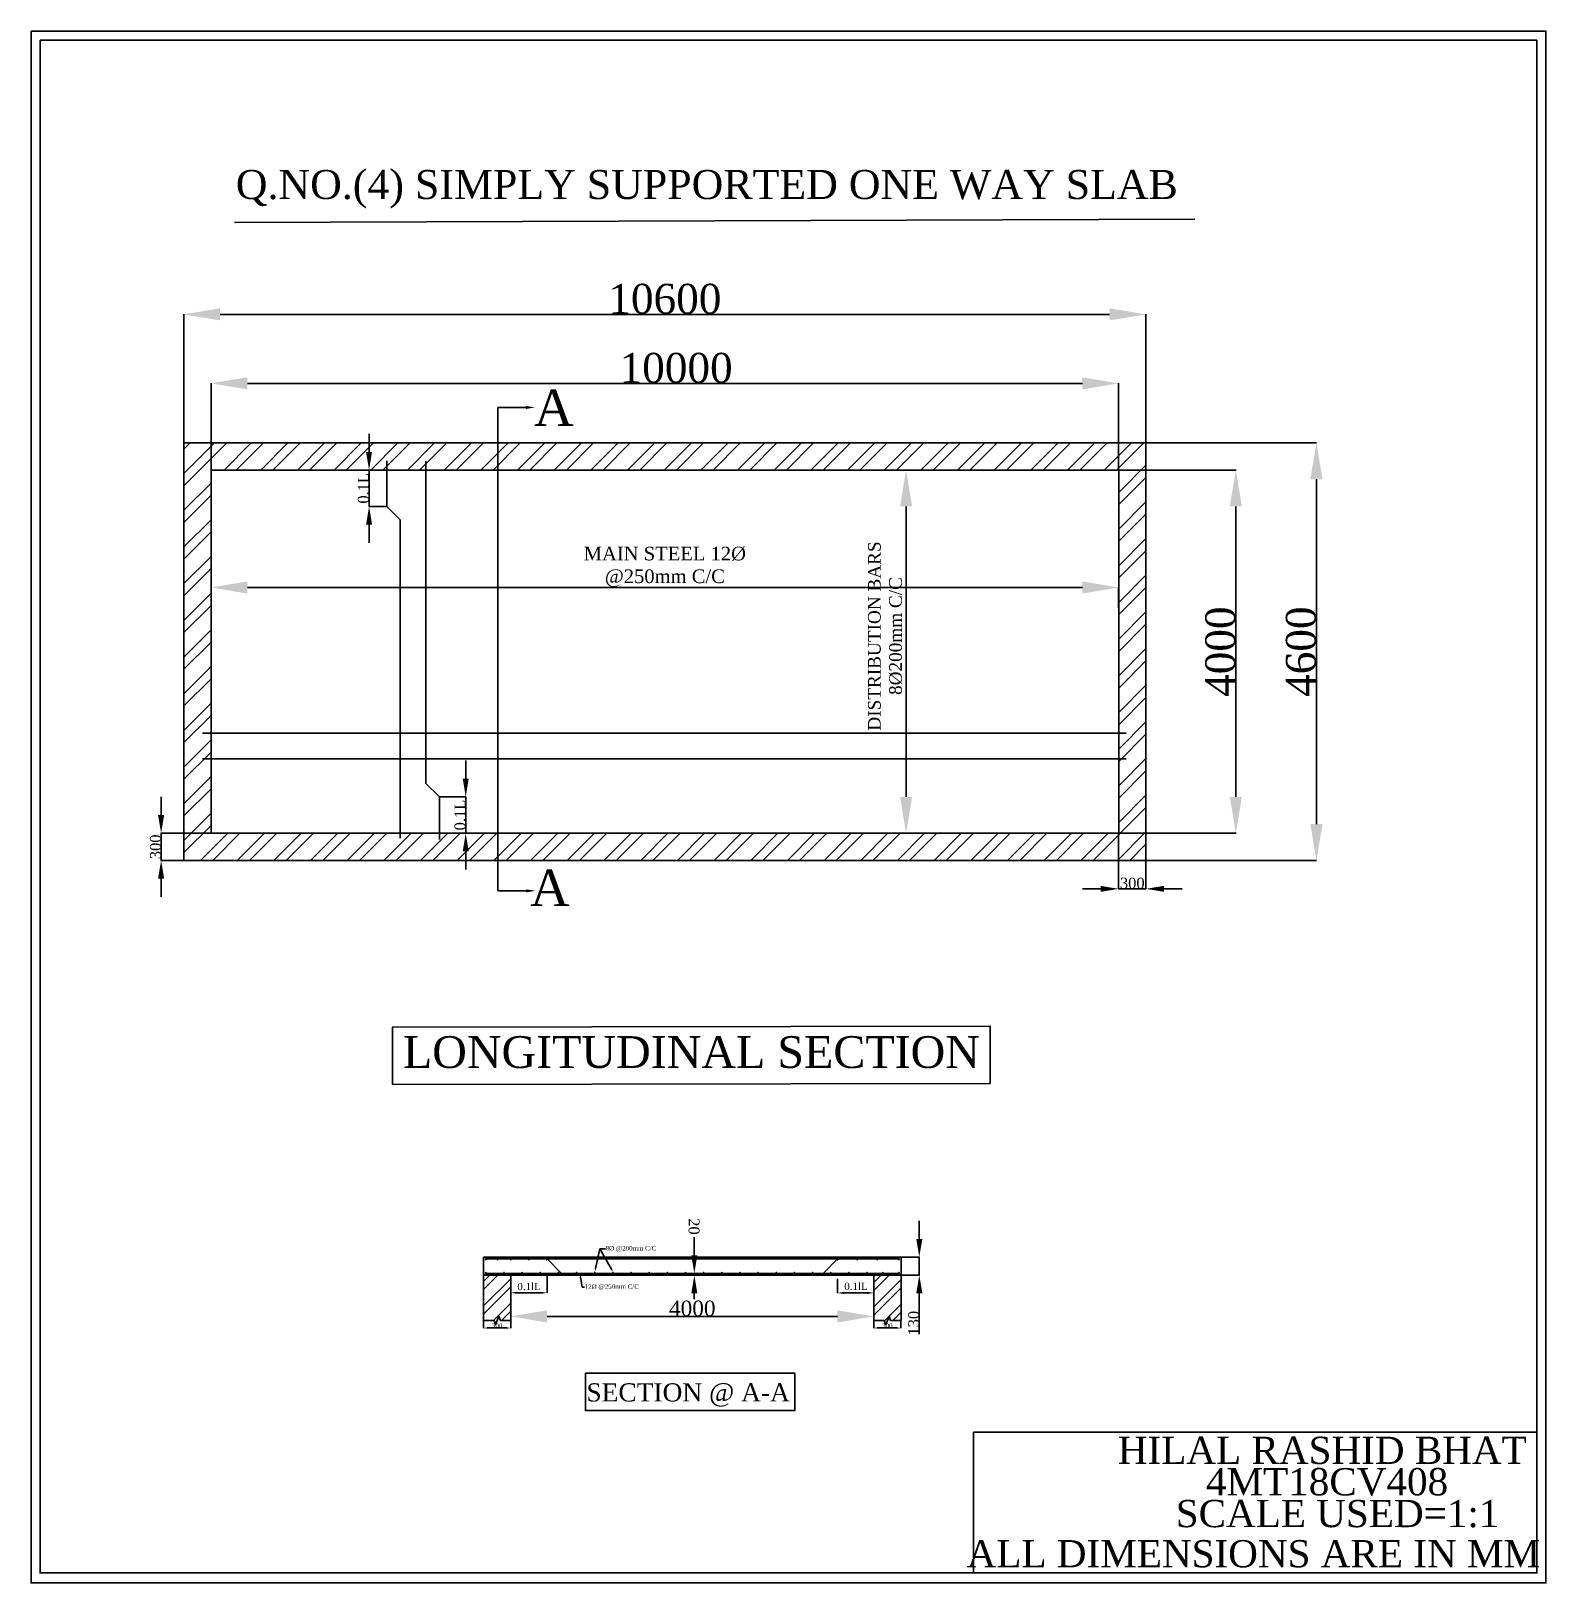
# Model space of a CAD drawing. Header units: millimetres. Extents: x -167548 to -150857, y 29627 to 46724.
import ezdxf
from ezdxf import colors
from ezdxf.entities.mleader import LeaderData, LeaderLine
from ezdxf.math import Vec2, Vec3

# ---------------------------------------------------------------- set-up
doc = ezdxf.new("R2010")
doc.units = ezdxf.units.MM
doc.styles.get("Standard").update_dxf_attribs({"font": 'times.ttf'})
doc.dimstyles.new('ISO-25', dxfattribs={"dimtxt": 2.5, "dimasz": 2.5, "dimexe": 1.25, "dimexo": 0.625, "dimtad": 1, "dimdec": 0, "dimtxsty": 'Standard', "dimcen": 2.5, "dimaunit": 1, "dimadec": 0, "dimazin": 0, "dimtfac": 1, "dimtdec": 0, "dimtmove": 0, "dimatfit": 3, "dimfxl": 1, "dimarcsym": 0})

# ---------------------------------------------------------------- blocks, each defined once
blk = doc.blocks.new('*D2')
at = {"color": 0, "lineweight": -2, "transparency": 16777216}
for p, q in [((-165565, 41888), (-165565, 42844)), ((-165165, 42843), (-155965, 42843)), ((-155565, 41888), (-155565, 42844))]:
    blk.add_line(p, q, dxfattribs=at)
at = {"color": 0, "transparency": 16777216}
for points in [[(-165165, 42910), (-165165, 42776), (-165565, 42843)], [(-155965, 42910), (-155965, 42776), (-155565, 42843)]]:
    blk.add_solid(points, dxfattribs=at)
at = {"layer": 'Defpoints', "color": 0, "transparency": 16777216}
for p in [(-155565, 42843), (-165565, 41887), (-155565, 41887)]:
    blk.add_point(p, dxfattribs=at)
at = {"color": 0, "transparency": 16777216, "insert": (-160441, 43011), "char_height": 330, "attachment_point": 5}
blk.add_mtext('10000', dxfattribs=at)
blk = doc.blocks.new('*D3')
at = {"color": 0, "lineweight": -2, "transparency": 16777216}
for p, q in [((-155564, 41887), (-154272, 41887)), ((-154274, 41487), (-154274, 38287)), ((-155564, 37887), (-154272, 37887))]:
    blk.add_line(p, q, dxfattribs=at)
at = {"color": 0, "transparency": 16777216}
for points in [[(-154340, 41487), (-154207, 41487), (-154274, 41887)], [(-154340, 38287), (-154207, 38287), (-154274, 37887)]]:
    blk.add_solid(points, dxfattribs=at)
at = {"layer": 'Defpoints', "color": 0, "transparency": 16777216}
for p in [(-155565, 41887), (-155565, 37887), (-154274, 37887)]:
    blk.add_point(p, dxfattribs=at)
at = {"color": 0, "transparency": 16777216, "insert": (-154443, 39887), "char_height": 330, "attachment_point": 5, "rotation": 90}
blk.add_mtext('4000', dxfattribs=at)
blk = doc.blocks.new('*D4')
at = {"color": 0, "lineweight": -2, "transparency": 16777216}
for p, q in [((-162759, 38487), (-162759, 38687)), ((-163048, 38287), (-162758, 38287)), ((-162759, 38287), (-162759, 37887)), ((-163048, 37887), (-162758, 37887)), ((-162759, 37687), (-162759, 37487))]:
    blk.add_line(p, q, dxfattribs=at)
at = {"color": 0, "transparency": 16777216}
for points in [[(-162792, 38487), (-162726, 38487), (-162759, 38287)], [(-162792, 37687), (-162726, 37687), (-162759, 37887)]]:
    blk.add_solid(points, dxfattribs=at)
at = {"layer": 'Defpoints', "color": 0, "transparency": 16777216}
for p in [(-163049, 38287), (-163049, 37887), (-162759, 37887)]:
    blk.add_point(p, dxfattribs=at)
at = {"color": 0, "transparency": 16777216, "insert": (-162821, 38087), "char_height": 120, "width": 11.4, "attachment_point": 5, "rotation": 90}
blk.add_mtext('0.1L', dxfattribs=at)
blk = doc.blocks.new('*D5')
at = {"color": 0, "lineweight": -2, "transparency": 16777216}
for p, q in [((-163824, 42087), (-163824, 42287)), ((-163628, 41887), (-163825, 41887)), ((-163824, 41887), (-163824, 41487)), ((-163628, 41487), (-163825, 41487)), ((-163824, 41287), (-163824, 41087))]:
    blk.add_line(p, q, dxfattribs=at)
at = {"color": 0, "transparency": 16777216}
for points in [[(-163857, 42087), (-163791, 42087), (-163824, 41887)], [(-163857, 41287), (-163791, 41287), (-163824, 41487)]]:
    blk.add_solid(points, dxfattribs=at)
at = {"layer": 'Defpoints', "color": 0, "transparency": 16777216}
for p in [(-163628, 41887), (-163824, 41487), (-163628, 41487)]:
    blk.add_point(p, dxfattribs=at)
at = {"color": 0, "transparency": 16777216, "insert": (-163886, 41687), "char_height": 120, "width": 11.4, "attachment_point": 5, "rotation": 90}
blk.add_mtext('0.1L', dxfattribs=at)
blk = doc.blocks.new('*D6')
at = {"color": 0, "lineweight": -2, "transparency": 16777216}
for p, q in [((-165865, 42188), (-165865, 43604)), ((-165465, 43603), (-155665, 43603)), ((-155265, 42188), (-155265, 43604))]:
    blk.add_line(p, q, dxfattribs=at)
at = {"color": 0, "transparency": 16777216}
for points in [[(-165465, 43670), (-165465, 43537), (-165865, 43603)], [(-155665, 43670), (-155665, 43537), (-155265, 43603)]]:
    blk.add_solid(points, dxfattribs=at)
at = {"layer": 'Defpoints', "color": 0, "transparency": 16777216}
for p in [(-155265, 43603), (-165865, 42187), (-155265, 42187)]:
    blk.add_point(p, dxfattribs=at)
at = {"color": 0, "transparency": 16777216, "insert": (-160565, 43772), "char_height": 330, "attachment_point": 5}
blk.add_mtext('10600', dxfattribs=at)
blk = doc.blocks.new('*D7')
at = {"color": 0, "lineweight": -2, "transparency": 16777216}
for p, q in [((-155264, 42187), (-153385, 42187)), ((-153386, 41787), (-153386, 37987)), ((-155264, 37587), (-153385, 37587))]:
    blk.add_line(p, q, dxfattribs=at)
at = {"color": 0, "transparency": 16777216}
for points in [[(-153453, 41787), (-153319, 41787), (-153386, 42187)], [(-153453, 37987), (-153319, 37987), (-153386, 37587)]]:
    blk.add_solid(points, dxfattribs=at)
at = {"layer": 'Defpoints', "color": 0, "transparency": 16777216}
for p in [(-155265, 42187), (-155265, 37587), (-153386, 37587)]:
    blk.add_point(p, dxfattribs=at)
at = {"color": 0, "transparency": 16777216, "insert": (-153555, 39887), "char_height": 330, "attachment_point": 5, "rotation": 90}
blk.add_mtext('4600', dxfattribs=at)
blk = doc.blocks.new('*D9')
at = {"color": 0, "lineweight": -2, "transparency": 16777216}
for p, q in [((-166115, 38087), (-166115, 38287)), ((-165565, 37887), (-166117, 37887)), ((-166115, 37887), (-166115, 37587)), ((-165865, 37587), (-166117, 37587)), ((-166115, 37387), (-166115, 37187))]:
    blk.add_line(p, q, dxfattribs=at)
at = {"color": 0, "transparency": 16777216}
for points in [[(-166149, 38087), (-166082, 38087), (-166115, 37887)], [(-166149, 37387), (-166082, 37387), (-166115, 37587)]]:
    blk.add_solid(points, dxfattribs=at)
at = {"layer": 'Defpoints', "color": 0, "transparency": 16777216}
for p in [(-165565, 37887), (-166115, 37587), (-165865, 37587)]:
    blk.add_point(p, dxfattribs=at)
at = {"color": 0, "transparency": 16777216, "insert": (-166177, 37737), "char_height": 120, "attachment_point": 5, "rotation": 90}
blk.add_mtext('300', dxfattribs=at)
blk = doc.blocks.new('*D10')
at = {"color": 0, "lineweight": -2, "transparency": 16777216}
for p, q in [((-155565, 37887), (-155565, 37273)), ((-155265, 37587), (-155265, 37273)), ((-155765, 37274), (-155965, 37274)), ((-155565, 37274), (-155265, 37274)), ((-155065, 37274), (-154865, 37274))]:
    blk.add_line(p, q, dxfattribs=at)
at = {"color": 0, "transparency": 16777216}
for points in [[(-155765, 37307), (-155765, 37241), (-155565, 37274)], [(-155065, 37307), (-155065, 37241), (-155265, 37274)]]:
    blk.add_solid(points, dxfattribs=at)
at = {"layer": 'Defpoints', "color": 0, "transparency": 16777216}
for p in [(-155565, 37887), (-155265, 37587), (-155265, 37274)]:
    blk.add_point(p, dxfattribs=at)
at = {"color": 0, "transparency": 16777216, "insert": (-155415, 37336), "char_height": 120, "attachment_point": 5}
blk.add_mtext('300', dxfattribs=at)
blk = doc.blocks.new('*D11')
at = {"color": 0, "lineweight": -2, "transparency": 16777216}
for p, q in [((-165565, 40371), (-165565, 40595)), ((-165165, 40594), (-155965, 40594)), ((-155565, 40371), (-155565, 40595))]:
    blk.add_line(p, q, dxfattribs=at)
at = {"color": 0, "transparency": 16777216}
for points in [[(-165165, 40661), (-165165, 40527), (-165565, 40594)], [(-155965, 40661), (-155965, 40527), (-155565, 40594)]]:
    blk.add_solid(points, dxfattribs=at)
at = {"layer": 'Defpoints', "color": 0, "transparency": 16777216}
for p in [(-155565, 40594), (-165565, 40370), (-155565, 40370)]:
    blk.add_point(p, dxfattribs=at)
at = {"color": 0, "transparency": 16777216, "insert": (-160565, 40821), "char_height": 150, "width": 1927.75, "attachment_point": 5}
blk.add_mtext('MAIN STEEL 12%%C @250mm C/C', dxfattribs=at)
blk = doc.blocks.new('*D21')
at = {"color": 0, "lineweight": -2, "transparency": 16777216}
for p, q in [((-157762, 33418), (-157762, 33618)), ((-157962, 33218), (-157761, 33218)), ((-157762, 33218), (-157762, 33018)), ((-157962, 33018), (-157761, 33018)), ((-157762, 32818), (-157762, 32369))]:
    blk.add_line(p, q, dxfattribs=at)
at = {"color": 0, "transparency": 16777216}
for points in [[(-157795, 33418), (-157728, 33418), (-157762, 33218)], [(-157795, 32818), (-157728, 32818), (-157762, 33018)]]:
    blk.add_solid(points, dxfattribs=at)
at = {"layer": 'Defpoints', "color": 0, "transparency": 16777216}
for p in [(-157963, 33218), (-157963, 33018), (-157762, 33018)]:
    blk.add_point(p, dxfattribs=at)
at = {"color": 0, "transparency": 16777216, "insert": (-157823, 32489), "char_height": 120, "attachment_point": 5, "rotation": 90}
blk.add_mtext('130', dxfattribs=at)
blk = doc.blocks.new('*D22')
at = {"color": 0, "lineweight": -2, "transparency": 16777216}
for p, q in [((-162563, 32517), (-162563, 32434)), ((-162263, 32517), (-162263, 32434)), ((-162523, 32436), (-162303, 32436))]:
    blk.add_line(p, q, dxfattribs=at)
at = {"color": 0, "transparency": 16777216}
for points in [[(-162523, 32442), (-162523, 32429), (-162563, 32436)], [(-162303, 32442), (-162303, 32429), (-162263, 32436)]]:
    blk.add_solid(points, dxfattribs=at)
at = {"layer": 'Defpoints', "color": 0, "transparency": 16777216}
for p in [(-162563, 32517), (-162263, 32517), (-162263, 32436)]:
    blk.add_point(p, dxfattribs=at)
at = {"color": 0, "transparency": 16777216, "insert": (-162413, 32462), "char_height": 50, "attachment_point": 5}
blk.add_mtext('300', dxfattribs=at)
blk = doc.blocks.new('*D20')
at = {"color": 0, "lineweight": -2, "transparency": 16777216}
for p, q in [((-158264, 32517), (-158264, 32434)), ((-157964, 32517), (-157964, 32434)), ((-158224, 32436), (-158004, 32436))]:
    blk.add_line(p, q, dxfattribs=at)
at = {"color": 0, "transparency": 16777216}
for points in [[(-158224, 32442), (-158224, 32429), (-158264, 32436)], [(-158004, 32442), (-158004, 32429), (-157964, 32436)]]:
    blk.add_solid(points, dxfattribs=at)
at = {"layer": 'Defpoints', "color": 0, "transparency": 16777216}
for p in [(-158264, 32517), (-157964, 32517), (-157964, 32436)]:
    blk.add_point(p, dxfattribs=at)
at = {"color": 0, "transparency": 16777216, "insert": (-158114, 32462), "char_height": 50, "attachment_point": 5}
blk.add_mtext('300', dxfattribs=at)
blk = doc.blocks.new('*D23')
at = {"color": 0, "lineweight": -2, "transparency": 16777216}
for p, q in [((-162263, 32518), (-162263, 32565)), ((-161863, 32564), (-158663, 32564)), ((-158263, 32518), (-158263, 32565))]:
    blk.add_line(p, q, dxfattribs=at)
at = {"color": 0, "transparency": 16777216}
for points in [[(-161863, 32630), (-161863, 32497), (-162263, 32564)], [(-158663, 32630), (-158663, 32497), (-158263, 32564)]]:
    blk.add_solid(points, dxfattribs=at)
at = {"layer": 'Defpoints', "color": 0, "transparency": 16777216}
for p in [(-162263, 32518), (-158263, 32564), (-158263, 32518)]:
    blk.add_point(p, dxfattribs=at)
at = {"color": 0, "transparency": 16777216, "insert": (-160263, 32651), "char_height": 170, "attachment_point": 5}
blk.add_mtext('4000', dxfattribs=at)

msp = doc.modelspace()

# ---------------------------------------------------------------- hatches: boundary and pattern name
h = msp.add_hatch()
h.set_pattern_fill('ANSI32', color=256, scale=30)
h.paths.add_polyline_path([(-155264.7, 42187.3), (-165864.7, 42187.3), (-165864.7, 37587.3), (-155264.7, 37587.3)])
h.paths.add_polyline_path([(-155564.7, 41887.3), (-155564.7, 37887.3), (-165564.7, 37887.3), (-165564.7, 41887.3)], flags=16)
h = msp.add_hatch()
h.set_pattern_fill('ANSI32', color=256, scale=20)
h.set_pattern_definition([(45, (-1208.93, -1557.4), (-134.70384, 134.70384), []), (45, (-1119.12, -1557.4), (-134.70384, 134.70384), [])])
h.paths.add_polyline_path([(-162562.5, 32517.4), (-162447.5, 32517.4), (-162430, 32469.3), (-162395, 32565.5), (-162377.5, 32517.4), (-162262.5, 32517.4), (-162262.5, 33017.5), (-162562.5, 33017.5)])
h.paths.add_polyline_path([(-157962.5, 33017.5), (-158262.5, 33017.5), (-158262.5, 32517.4), (-158147.5, 32517.4), (-158130, 32469.3), (-158095, 32565.5), (-158077.5, 32517.4), (-157962.5, 32517.4)])

# ---------------------------------------------------------------- linework, layer by layer
for p, q in [((-167448.4, 46624.4), (-150957.1, 46624.4)), ((-167448.4, 29732.8), (-167448.4, 46624.4)), ((-150957.1, 46624.4), (-150957.1, 29732.8)), ((-165305.9, 44615.2), (-154726.3, 44653)), ((-162403.8, 42577.8), (-162403.8, 37251.8)), ((-163627.8, 41990.9), (-163627.8, 41487.3)), ((-163199.1, 41986.9), (-163197.7, 38433.9)), ((-157543.5, 41887.3), (-157908.5, 41887.3)), ((-163627.8, 41487.3), (-163480.1, 41340.4)), ((-157907.3, 41487.3), (-157907.3, 38287.3)), ((-163480.1, 41340.4), (-163480.1, 37830.6)), ((-165659.1, 38988.4), (-155482, 38988.4)), ((-165659.1, 38707.2), (-155482, 38707.2)), ((-163048.9, 38287.3), (-163197.7, 38433.9)), ((-163048.9, 38287.3), (-163048.9, 37818.1)), ((-157543.5, 37887.3), (-157908.5, 37887.3)), ((-160240.3, 33237.5), (-160240.3, 33437.5)), ((-162562.5, 33217.5), (-162562.5, 33017.5)), ((-162562.5, 33217.5), (-157962.5, 33217.5)), ((-162548.7, 33190.3), (-162542.5, 33197.5)), ((-162542.5, 33197.5), (-157982.5, 33197.5)), ((-161862.5, 33197.5), (-161703.5, 33037.5)), ((-158662.5, 33197.5), (-158822.4, 33037.5)), ((-157982.5, 33197.5), (-157977.9, 33190.2)), ((-157962.5, 33217.5), (-157962.5, 32517.5)), ((-162562.5, 32517.4), (-162562.5, 33017.5)), ((-157962.5, 33017.5), (-162562.5, 33017.5)), ((-162542.5, 33037.5), (-162547.2, 33044.9)), ((-157982.5, 33037.5), (-162542.5, 33037.5)), ((-162262.5, 33017.5), (-162262.5, 32517.4)), ((-162262.5, 33016.9), (-162262.5, 32822.9)), ((-161862.5, 33016.9), (-161862.5, 32822.9)), ((-160245, 33037.5), (-160239, 33037.5)), ((-160245, 33017.5), (-160239, 33017.5)), ((-160240.3, 33037.5), (-160240.3, 33017.5)), ((-158262.5, 32517.5), (-158262.5, 33017.5)), ((-158262.5, 33016.9), (-158262.5, 32821.1)), ((-157976.4, 33044.7), (-157982.5, 33037.5)), ((-158662.5, 32977.9), (-158662.5, 32821.1)), ((-161932.5, 32824.1), (-162192.5, 32824.1)), ((-160240.3, 32817.5), (-160240.3, 32752.6)), ((-158332.5, 32822.3), (-158592.5, 32822.3)), ((-157165.4, 29737.9), (-167448.4, 29737.9))]:
    msp.add_line(p, q)
for points in [[(-167548.4, 46724.4), (-150857.1, 46724.4), (-150857.1, 29627.1), (-167548.4, 29627.1)], [(-165864.7, 37587.3), (-155264.7, 37587.3), (-155264.7, 42187.3), (-165864.7, 42187.3)], [(-165564.7, 37887.3), (-155564.7, 37887.3), (-155564.7, 41887.3), (-165564.7, 41887.3)], [(-156980.1, 35128.4), (-163564.4, 35117.4), (-163564.4, 35752), (-156980.1, 35763)], [(-161440.9, 31937.7), (-159133.4, 31939.5), (-159132.4, 31528.4), (-161439.9, 31526.6)], [(-157165.4, 31288.7), (-150957.1, 31288.7), (-150957.1, 29737.9), (-157165.4, 29737.9)]]:
    msp.add_lwpolyline(points, close=True)
at = {"linetype": 'ByBlock', "lineweight": -2}
for points in [[(-162095.4, 42577.8), (-162403.8, 42577.8)], [(-162091.2, 37251.8), (-162403.8, 37251.8)], [(-161153.3, 33083), (-161281.5, 33306.7)]]:
    msp.add_lwpolyline(points, dxfattribs=at)
at = {"const_width": 9}
for points in [[(-162542.9, 33188.7, 1), (-162533.9, 33188.7, 1)], [(-162411.9, 33187.8, 1), (-162402.9, 33187.8, 1)], [(-162267.5, 33188.3, 1), (-162258.5, 33188.3, 1)], [(-162067.9, 33188.5, 1), (-162058.9, 33188.5, 1)], [(-161871.2, 33188.3, 1), (-161862.2, 33188.3, 1)], [(-158664.2, 33188, 1), (-158655.2, 33188, 1)], [(-158450.4, 33188.6, 1), (-158441.4, 33188.6, 1)], [(-158230.3, 33188.5, 1), (-158221.3, 33188.5, 1)], [(-157991.4, 33188.4, 1), (-157982.4, 33188.4, 1)], [(-162541.9, 33046.4, 1), (-162532.9, 33046.4, 1)], [(-162342, 33046.4, 1), (-162333, 33046.4, 1)], [(-162142, 33046.4, 1), (-162133, 33046.4, 1)], [(-161942, 33046.4, 1), (-161933, 33046.4, 1)], [(-161742, 33046.4, 1), (-161733, 33046.4, 1)], [(-161542, 33046.4, 1), (-161533, 33046.4, 1)], [(-161342, 33046.4, 1), (-161333, 33046.4, 1)], [(-161142, 33046.4, 1), (-161133, 33046.4, 1)], [(-161142, 33046.4, 1), (-161133, 33046.4, 1)], [(-160942, 33046.4, 1), (-160933, 33046.4, 1)], [(-160742, 33046.4, 1), (-160733, 33046.4, 1)], [(-160542, 33046.4, 1), (-160533, 33046.4, 1)], [(-160342, 33046.4, 1), (-160333, 33046.4, 1)], [(-160142, 33046.4, 1), (-160133, 33046.4, 1)], [(-159942, 33046.4, 1), (-159933, 33046.4, 1)], [(-159742, 33046.4, 1), (-159733, 33046.4, 1)], [(-159542, 33046.4, 1), (-159533, 33046.4, 1)], [(-159342, 33046.4, 1), (-159333, 33046.4, 1)], [(-159142, 33046.4, 1), (-159133, 33046.4, 1)], [(-158942, 33046.4, 1), (-158933, 33046.4, 1)], [(-158742, 33046.4, 1), (-158733, 33046.4, 1)], [(-158542, 33046.4, 1), (-158533, 33046.4, 1)], [(-158342, 33046.4, 1), (-158333, 33046.4, 1)], [(-158168.2, 33046.4, 1), (-158159.2, 33046.4, 1)], [(-157991.1, 33046.5, 1), (-157982.1, 33046.5, 1)]]:
    msp.add_lwpolyline(points, format="xyb", close=True, dxfattribs=at)
at = {"linetype": 'Continuous'}
for points in [[(-162562.5, 32517.4), (-162447.5, 32517.4), (-162430, 32469.3), (-162395, 32565.5), (-162377.5, 32517.4), (-162262.5, 32517.4)], [(-158263.8, 32517.4), (-158147.5, 32517.4), (-158130, 32469.3), (-158095, 32565.5), (-158077.5, 32517.4), (-157961.3, 32517.4)]]:
    msp.add_lwpolyline(points, dxfattribs=at)
for points in [[(-162095.4, 42594.4), (-161995.4, 42577.8), (-162095.4, 42561.1)], [(-157973.9, 41487.3), (-157840.6, 41487.3), (-157907.3, 41887.3)], [(-157973.9, 38287.3), (-157840.6, 38287.3), (-157907.3, 37887.3)], [(-162091.2, 37268.5), (-161991.2, 37251.8), (-162091.2, 37235.2)], [(-160273.6, 33237.5), (-160206.9, 33237.5), (-160240.3, 33037.5)], [(-161147.5, 33086.4), (-161133.4, 33048.3), (-161159.1, 33079.7)], [(-160273.6, 32817.5), (-160206.9, 32817.5), (-160240.3, 33017.5)], [(-162192.5, 32835.8), (-162192.5, 32812.5), (-162262.5, 32824.1)], [(-161932.5, 32835.8), (-161932.5, 32812.5), (-161862.5, 32824.1)], [(-158592.5, 32834), (-158592.5, 32810.6), (-158662.5, 32822.3)], [(-158332.5, 32834), (-158332.5, 32810.6), (-158262.5, 32822.3)]]:
    msp.add_solid(points)

# ---------------------------------------------------------------- texts
msp.add_text('0.1lL', height=80).set_placement((-158588, 32855.9))
for s, width, heights, insert, char_height, attachment_point in [('\\pi-960,l1280,t2560;Q.NO.(4)^ISIMPLY SUPPORTED ONE WAY SLAB', 13482.562, [0], (-160262.7, 45193.7), 320, 2), ('A', 80, [0], (-162007.1, 42774.7), 400, 1), ('A', 80, [0], (-162050.7, 37484.8), 400, 1), ('LONGITUDINAL SECTION', 10511.997, [0], (-160272.4, 35296), 350, 8), (' SECTION @ A-A', 10511.997, [519.7], (-160346.3, 31568.8), 200, 8), ('HILAL RASHID BHAT', 10511.997, [519.7], (-153321, 30934), 300, 8), ('4MT18CV408', 10511.997, [519.7], (-153269.1, 30585.4), 300, 8), ('SCALE USED=1:1', 10511.997, [519.7], (-153152.9, 30235.5), 300, 8), ('ALL DIMENSIONS ARE IN MM', 10511.997, [519.7], (-154080.9, 29795), 300, 8)]:
    msp.add_mtext_dynamic_manual_height_columns(s, width=width, gutter_width=12.5, heights=heights, dxfattribs=dict(insert=insert, char_height=char_height, attachment_point=attachment_point))
at = {"insert": (-158137.4, 40059.4), "char_height": 140, "width": 2272.164, "attachment_point": 5, "rotation": 90}
msp.add_mtext('DISTRIBUTION BARS 8%%C200mm C/C', dxfattribs=at)
at = {"insert": (-160244.4, 33554.9), "char_height": 120, "attachment_point": 5, "rotation": 270}
msp.add_mtext('20', dxfattribs=at)
at = {"insert": (-162060.8, 32892.1), "char_height": 80, "attachment_point": 5}
msp.add_mtext('0.1lL', dxfattribs=at)

# ---------------------------------------------------------------- dimensions: what is measured, and where the dimension line sits
for base, p1, p2, override, picture, middle in [((-155264.7, 43603.2), (-165864.7, 42187.3), (-155264.7, 42187.3), {"dimtxt": 330, "dimasz": 400}, '*D6', (-160564.7, 43603.2)), ((-155564.7, 42842.9), (-165564.7, 41887.3), (-155564.7, 41887.3), {"dimtxt": 330, "dimasz": 400}, '*D2', (-160441.5, 42842.9)), ((-158262.5, 32563.5), (-162262.5, 32517.7), (-158262.5, 32517.5), {"dimtxt": 170, "dimasz": 400}, '*D23', (-160262.5, 32563.5))]:
    dim = msp.add_linear_dim(base=base, p1=p1, p2=p2, dimstyle='ISO-25', override=override)
    dim.commit()
    dim.dimension.update_dxf_attribs({"geometry": picture, "text_midpoint": middle, "dimtype": 160})
for base, p1, p2, text, picture, middle in [((-163824, 41487.3), (-163627.8, 41887.3), (-163627.8, 41487.3), '0.1L', '*D5', (-163824, 41687.3)), ((-162759, 37887.3), (-163048.9, 38287.3), (-163048.9, 37887.3), '0.1L', '*D4', (-162759, 38087.3)), ((-157761.8, 33017.5), (-157962.5, 33217.5), (-157962.5, 33017.5), '130', '*D21', (-157761.8, 32489.1))]:
    dim = msp.add_linear_dim(base=base, p1=p1, p2=p2, angle=90, text=text, dimstyle='ISO-25', override={"dimtxt": 120, "dimasz": 200})
    dim.commit()
    dim.dimension.update_dxf_attribs({"geometry": picture, "text_midpoint": middle, "dimtype": 160})
for base, p1, p2, override, picture, middle in [((-153386, 37587.3), (-155264.7, 42187.3), (-155264.7, 37587.3), {"dimtxt": 330, "dimasz": 400}, '*D7', (-153555.1, 39887.3)), ((-154273.6, 37887.3), (-155564.7, 41887.3), (-155564.7, 37887.3), {"dimtxt": 330, "dimasz": 400}, '*D3', (-154442.7, 39887.3)), ((-166115.5, 37587.3), (-165564.7, 37887.3), (-165864.7, 37587.3), {"dimtxt": 120, "dimasz": 200}, '*D9', (-166177.4, 37737.3))]:
    dim = msp.add_linear_dim(base=base, p1=p1, p2=p2, angle=90, dimstyle='ISO-25', override=override)
    dim.commit()
    dim.dimension.update_dxf_attribs({"geometry": picture, "text_midpoint": middle})
dim = msp.add_linear_dim(base=(-155564.7, 40594.1), p1=(-165564.7, 40370.1), p2=(-155564.7, 40370.1), text='MAIN STEEL 12%%C @250mm C/C', dimstyle='ISO-25', override={"dimtxt": 150, "dimasz": 400})
dim.commit()
dim.dimension.update_dxf_attribs({"geometry": '*D11', "text_midpoint": (-160564.7, 40820.9)})
for base, p1, p2, override, picture, middle in [((-155264.7, 37274.1), (-155564.7, 37887.3), (-155264.7, 37587.3), {"dimtxt": 120, "dimasz": 200}, '*D10', (-155414.7, 37336.1)), ((-162262.5, 32435.6), (-162562.5, 32517.4), (-162262.5, 32517.4), {"dimtxt": 50, "dimasz": 40}, '*D22', (-162412.5, 32461.7)), ((-157963.8, 32435.6), (-158263.8, 32517.4), (-157963.8, 32517.4), {"dimtxt": 50, "dimasz": 40}, '*D20', (-158113.8, 32461.7))]:
    dim = msp.add_linear_dim(base=base, p1=p1, p2=p2, dimstyle='ISO-25', override=override)
    dim.commit()
    dim.dimension.update_dxf_attribs({"geometry": picture, "text_midpoint": middle})

# ---------------------------------------------------------------- leaders
ml = msp.add_multileader_mtext('Standard')
ml.set_content('8%%C @200mm C/C', color=256)
ml.set_leader_properties()
ml.build(insert=Vec2(0, 0))
ml.multileader.update_dxf_attribs({"dogleg_length": 26.5, "arrow_head_size": 40})
ctx = ml.context
ctx.base_point, ctx.char_height, ctx.arrow_head_size, ctx.plane_origin = Vec3(-161219.8, 33306.7), 50, 40, Vec3(-161337.5, 33050.9)
notes = []
notes.append((ctx, [(0, (1, 1, 0), (-161281.5, 33306.7), (1, 0), 61.7, [(0, [(-161337.5, 33050.9)], 0, [])])]))
ctx.mtext.insert, ctx.mtext.flow_direction = Vec3(-161217.8, 33339.6), 5
ml = msp.add_multileader_mtext('Standard')
ml.set_content('12%%C @250mm C/C', color=256)
ml.set_leader_properties()
ml.build(insert=Vec2(0, 0))
ml.multileader.update_dxf_attribs({"arrow_head_size": 40})
ctx = ml.context
ctx.base_point, ctx.char_height, ctx.arrow_head_size, ctx.plane_origin = Vec3(-161449.8, 32884.7), 50, 40, Vec3(-161537.5, 33041.9)
notes.append((ctx, [(0, (1, 1, 0), (-161476.3, 32884.7), (1, 0), 26.5, [(0, [(-161498.9, 33037.5)], 0, [])])]))
ctx.mtext.insert, ctx.mtext.flow_direction = Vec3(-161447.8, 32917.6), 5
for ctx, leaders in notes:
    for number, flags, end, landing, length, lines in leaders:
        leader = LeaderData()
        leader.index, (leader.has_last_leader_line, leader.has_dogleg_vector, leader.attachment_direction) = number, flags
        leader.last_leader_point, leader.dogleg_vector, leader.dogleg_length = Vec3(end), Vec3(landing), length
        for number, points, colour, breaks in lines:
            line = LeaderLine()
            line.index, line.vertices, line.color, line.breaks = number, Vec3.list(points), colors.encode_raw_color(colour), breaks
            leader.lines.append(line)
        ctx.leaders.append(leader)

doc.saveas('drawing.dxf')
